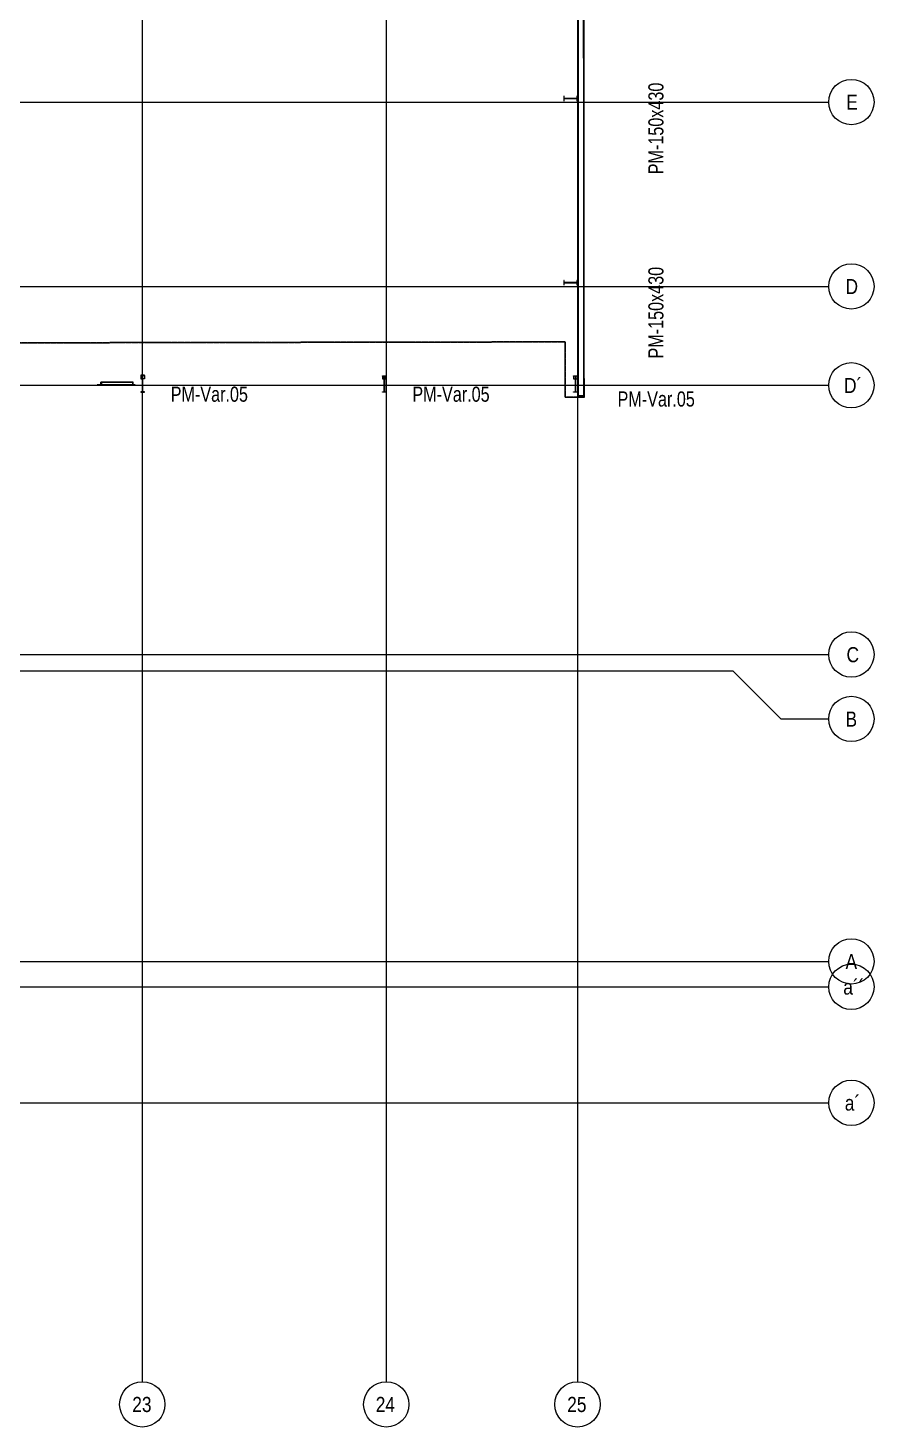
# Model space of a CAD drawing. Header units: centimetres. Extents: x -14155 to 6577, y -1225 to 8033.
# Drawn here: x 274 to 3073, y -1225 to 3404 of the extents above; entities that cross this region are included whole.
import ezdxf

# ---------------------------------------------------------------- set-up
doc = ezdxf.new("R2010")
doc.units = ezdxf.units.CM
doc.linetypes.add('_Overhead', pattern=[0.47625, 0.3175, -0.15875])
doc.linetypes.add('Grid Line', pattern=[2.2225, 1.27, -0.3175, 0.3175, -0.3175])
for name, color, linetype, lineweight in [('A-FLOR', 7, 'Continuous', 9), ('S-BEAM', 7, 'Continuous', 9), ('S-COLS', 7, 'Continuous', 9), ('S-COLS-IDEN', 7, 'Continuous', 9), ('S-GRID', 7, 'Continuous', 9), ('S-GRID-IDEN', 7, 'Continuous', 9)]:
    doc.layers.add(name, color=color, linetype=linetype, lineweight=lineweight)
doc.styles.add('Century Gothic_1', font='GOTHIC.TTF', dxfattribs={"width": 0.8, "height": 50})
doc.styles.add('Saira Condensed', font='SairaCondensed-Regular.ttf', dxfattribs={"height": 50})

# ---------------------------------------------------------------- blocks, each defined once
blk = doc.blocks.new('Col_ Perfil Variable - VAR_ 05-1689798-N01 - Planta')
at = {"layer": 'S-COLS'}
for p, q in [((-6.3, 19.6), (6.3, 19.6)), ((-6.3, 19), (-6.3, 19.6)), ((-0.4, 19), (-6.3, 19)), ((-6.3, 19), (-6.3, 9.6)), ((-6.3, 9.6), (-0.4, 9.6)), ((-0.4, -33.5), (-0.4, 19)), ((0.4, 19), (0.4, -33.5)), ((6.3, 19), (0.4, 19)), ((0.4, 9.6), (6.3, 9.6)), ((6.3, 19.6), (6.3, 19)), ((6.3, 9.6), (6.3, 19)), ((-6.3, -33.5), (-0.4, -33.5)), ((-6.3, -34.1), (-6.3, -33.5)), ((6.3, -34.1), (-6.3, -34.1)), ((0.4, -33.5), (6.3, -33.5)), ((6.3, -33.5), (6.3, -34.1))]:
    blk.add_line(p, q, dxfattribs=at)
blk = doc.blocks.new('UC-Perfil universal-Pilar - 150 x 430-1710941-N01 - Planta')
at = {"layer": 'S-COLS'}
h = blk.add_hatch(dxfattribs=at)
h.set_pattern_fill('FP_15', color=256, style=0, pattern_type=2)
h.set_pattern_definition([(315, (-2560.83, 2068.46), (62.8618, 62.8618), []), (315, (-2465.58, 2068.46), (62.8618, 62.8618), [])])
h.paths.add_polyline_path([(-7.5, -21), (-7.5, -22.5), (7.5, -22.5), (7.5, -21), (2, -21), (0.9, -20.5), (0.5, -19.4), (0.5, 19.4), (0.9, 20.5), (2, 21), (7.5, 21), (7.5, 22.5), (-7.5, 22.5), (-7.5, 21), (-2, 21), (-0.9, 20.5), (-0.5, 19.4), (-0.5, -19.4), (-0.9, -20.5), (-2, -21)])
for p, q in [((7.5, 22.5), (-7.5, 22.5)), ((-7.5, 22.5), (-7.5, 21)), ((-7.5, 21), (-2, 21)), ((-0.5, 19.4), (-0.5, -19.4)), ((0.5, -19.4), (0.5, 19.4)), ((2, 21), (7.5, 21)), ((7.5, 21), (7.5, 22.5)), ((-2, -21), (-7.5, -21)), ((-7.5, -21), (-7.5, -22.5)), ((-7.5, -22.5), (7.5, -22.5)), ((7.5, -21), (2, -21)), ((7.5, -22.5), (7.5, -21))]:
    blk.add_line(p, q, dxfattribs=at)
for centre, start, end in [((-2, 19.4), 0, 90), ((2, 19.4), 90, 180), ((-2, -19.4), 270, 0), ((2, -19.4), 180, 270)]:
    blk.add_arc(centre, 1.52, start, end, dxfattribs=at)
blk = doc.blocks.new('UC-Perfil universal-Pilar - 150 x 430-1711016-N01 - Planta')
at = {"layer": 'S-COLS'}
h = blk.add_hatch(dxfattribs=at)
h.set_pattern_fill('FP_16', color=256, style=0, pattern_type=2)
h.set_pattern_definition([(315, (-3170.33, 2068.46), (62.8618, 62.8618), []), (315, (-3075.08, 2068.46), (62.8618, 62.8618), [])])
h.paths.add_polyline_path([(-7.5, -21), (-7.5, -22.5), (7.5, -22.5), (7.5, -21), (2, -21), (0.9, -20.5), (0.5, -19.4), (0.5, 19.4), (0.9, 20.5), (2, 21), (7.5, 21), (7.5, 22.5), (-7.5, 22.5), (-7.5, 21), (-2, 21), (-0.9, 20.5), (-0.5, 19.4), (-0.5, -19.4), (-0.9, -20.5), (-2, -21)])
for p, q in [((7.5, 22.5), (-7.5, 22.5)), ((-7.5, 22.5), (-7.5, 21)), ((-7.5, 21), (-2, 21)), ((-0.5, 19.4), (-0.5, -19.4)), ((0.5, -19.4), (0.5, 19.4)), ((2, 21), (7.5, 21)), ((7.5, 21), (7.5, 22.5)), ((-2, -21), (-7.5, -21)), ((-7.5, -21), (-7.5, -22.5)), ((-7.5, -22.5), (7.5, -22.5)), ((7.5, -21), (2, -21)), ((7.5, -22.5), (7.5, -21))]:
    blk.add_line(p, q, dxfattribs=at)
for centre, start, end in [((-2, 19.4), 0, 90), ((2, 19.4), 90, 180), ((-2, -19.4), 270, 0), ((2, -19.4), 180, 270)]:
    blk.add_arc(centre, 1.52, start, end, dxfattribs=at)
blk = doc.blocks.new('Costanera Perfil Z - Parametrizado - h_22cm-1709968-N01 - Planta')
at = {"layer": 'S-BEAM', "color": 253, "true_color": 0xaaaaaa}
for p, q in [((-10.4, 1943.4), (-10.7, 1943.4)), ((-10.7, 1943.4), (8.8, 1943.4)), ((-10.7, 1943.4), (-10.7, 1926.4)), ((-10.7, 1943.4), (-10.7, 1926.4)), ((-10.7, 1926.4), (-10.7, 1924.8)), ((-10.7, 1926.4), (-10.7, 1924.8)), ((-10.7, 1924.8), (-10.7, 1924.5)), ((-10.7, 1924.8), (-10.7, 1924.5)), ((-10.7, 1924.5), (-10.7, -1943.4)), ((-10.7, 1924.5), (-10.7, -1896)), ((8.8, 1943.4), (-10.4, 1943.4)), ((-10.4, 1943.4), (-8.8, 1943.4)), ((-8.8, 1943.4), (-10.4, 1943.4)), ((-10.4, 1943.4), (-10.4, 1926.4)), ((-10.4, 1943.4), (-10.4, 1926.4)), ((-10.4, 1926.4), (-10.4, 1924.8)), ((-10.4, 1926.4), (-10.4, 1924.8)), ((-10.4, 1924.8), (-10.4, 1924.5)), ((-10.4, 1924.8), (-10.4, 1924.5)), ((-10.4, 1924.5), (-10.4, -1943.4)), ((-10.4, 1924.5), (-10.4, -1943.4)), ((-8.8, 1943.4), (-8.8, 1926.4)), ((-8.8, 1943.4), (-8.8, 1926.4)), ((-8.8, 1926.4), (-8.8, 1924.8)), ((-8.8, 1926.4), (-8.8, 1924.8)), ((-8.8, 1924.8), (-8.8, 1924.5)), ((-8.8, 1924.8), (-8.8, 1924.5)), ((-8.8, 1924.5), (-8.8, -1900.5)), ((-8.8, 1924.5), (-8.8, -1943.4)), ((10.4, 1943.4), (8.8, 1943.4)), ((8.8, 1943.4), (10.4, 1943.4)), ((10.4, 1943.4), (8.8, 1943.4)), ((8.8, 1943.4), (10.7, 1943.4)), ((8.8, 1943.4), (8.8, 1926.4)), ((8.8, 1943.4), (8.8, 1926.4)), ((8.8, 1926.4), (8.8, 1924.5)), ((8.8, 1926.4), (8.8, 1924.5)), ((8.8, 1924.5), (8.8, -1943.4)), ((8.8, 1924.5), (8.8, -1943.4)), ((10.7, 1943.4), (10.4, 1943.4)), ((10.4, 1943.4), (10.4, 1926.4)), ((10.4, 1943.4), (10.4, 1926.4)), ((10.4, 1926.4), (10.4, 1924.5)), ((10.4, 1926.4), (10.4, 1924.8)), ((10.4, 1924.8), (10.4, 1924.5)), ((10.4, 1924.5), (10.4, -1943.4)), ((10.4, 1924.5), (10.4, -1943.4)), ((10.7, 1926.4), (10.7, 1943.4)), ((10.7, 1943.4), (10.7, 1926.4)), ((10.7, 1924.5), (10.7, 1926.4)), ((10.7, 1926.4), (10.7, 1924.8)), ((10.7, 1924.8), (10.7, 1924.5)), ((10.7, -1943.4), (10.7, 1924.5)), ((10.7, 1924.5), (10.7, -1943.4)), ((-10.7, -1896.1), (-10.7, -1943.4)), ((8.8, -1943.4), (-10.7, -1943.4)), ((-10.7, -1943.4), (-10.4, -1943.4)), ((-10.4, -1943.4), (-8.8, -1943.4)), ((-8.8, -1943.4), (-10.4, -1943.4)), ((-10.4, -1943.4), (8.8, -1943.4)), ((-8.8, -1900.5), (-8.8, -1943.4)), ((10.7, -1943.4), (8.8, -1943.4)), ((8.8, -1943.4), (10.4, -1943.4)), ((10.4, -1943.4), (8.8, -1943.4)), ((8.8, -1943.4), (10.4, -1943.4)), ((10.4, -1943.4), (10.7, -1943.4))]:
    blk.add_line(p, q, dxfattribs=at)
blk = doc.blocks.new('RVR_Tensor angular doble L - d_25 mm-1744888-N01 - Planta')
at = {"layer": 'S-BEAM', "color": 253, "true_color": 0xaaaaaa}
for p, q in [((-11.9, 5), (-11.9, 4.5)), ((-4.5, 5), (-11.9, 5)), ((86.2, 5), (-11.9, 5)), ((-11.9, 4.5), (-4.8, 4.5)), ((86.2, 4.5), (-11.9, 4.5)), ((-4.8, 4.5), (-4.8, -5)), ((99, 4.5), (-4.8, 4.5)), ((-4.5, -5), (-4.5, 5)), ((-4.5, 5), (99.6, 5)), ((3.7, 5), (-3.7, 5)), ((-3.7, 5), (-3.7, -5)), ((101, 5), (-3.7, 5)), ((-3.4, 4.5), (3.7, 4.5)), ((-3.4, -5), (-3.4, 4.5)), ((-3.4, 4.5), (99.6, 4.5)), ((3.7, 4.5), (3.7, 5)), ((3.7, 5), (114.4, 5)), ((3.7, 4.5), (99.6, 4.5)), ((86.2, 4.5), (86.2, 5)), ((86.2, 5), (99.6, 5)), ((99, 4.5), (86.2, 4.5)), ((99, -5), (99, 4.5)), ((99.6, 5), (99.6, -5)), ((99.6, 4.5), (114.4, 4.5)), ((99.6, 4.5), (101.6, 4.5)), ((101, -5), (101, 5)), ((101, 5), (114.4, 5)), ((101.6, 4.5), (101.6, -5)), ((114.4, 4.5), (101.6, 4.5)), ((114.4, 5), (114.4, 4.5)), ((-4.8, -5), (-4.5, -5)), ((99, -5), (-4.8, -5)), ((99.6, -5), (-4.5, -5)), ((-3.7, -5), (-3.4, -5)), ((-3.7, -5), (99.6, -5)), ((-3.4, -5), (99.6, -5)), ((99.6, -5), (99, -5)), ((99.6, -5), (101.6, -5)), ((99.6, -5), (101, -5)), ((101.6, -5), (101, -5))]:
    blk.add_line(p, q, dxfattribs=at)
blk = doc.blocks.new('Grid - 3mm-1819951-N01 - Planta')
at = {"layer": 'S-GRID-IDEN', "color": 253, "true_color": 0xaaaaaa}
blk.add_circle((0, 0), 0.3, dxfattribs=at)

msp = doc.modelspace()

# ---------------------------------------------------------------- linework, layer by layer
at = {"layer": 'A-FLOR', "color": 8, "linetype": '_Overhead', "true_color": 0x808080}
for p, q in [((2106.205, 6087.713), (2112.813, 2910.698)), ((2114.329, 2182.062), (2106.205, 6087.713)), ((2114.329, 2182.062), (2112.813, 2910.698)), ((2051.33, 2365.075), (-156.188, 2361.219)), ((-156.188, 2361.219), (2051.33, 2365.075)), ((2051.33, 2182.062), (2051.33, 2365.075)), ((2051.33, 2365.075), (2051.33, 2182.062)), ((2114.329, 2182.062), (2051.33, 2182.062)), ((2051.33, 2182.062), (2114.329, 2182.062))]:
    msp.add_line(p, q, dxfattribs=at)
at = {"layer": 'S-COLS'}
for p, q in [((659.149, 2254.539), (646.649, 2254.539)), ((646.649, 2254.539), (646.649, 2253.957)), ((646.649, 2253.957), (652.544, 2253.957)), ((646.649, 2253.957), (646.649, 2242.613)), ((646.649, 2242.613), (652.544, 2242.613)), ((652.544, 2253.957), (652.544, 2199.518)), ((653.254, 2199.518), (653.254, 2253.957)), ((653.254, 2253.957), (659.149, 2253.957)), ((659.149, 2242.613), (653.254, 2242.613)), ((659.149, 2253.957), (659.149, 2254.539)), ((659.149, 2253.957), (659.149, 2242.613)), ((652.544, 2199.518), (646.649, 2199.518)), ((646.649, 2199.518), (646.649, 2198.935)), ((646.649, 2198.935), (659.149, 2198.935)), ((659.149, 2199.518), (653.254, 2199.518)), ((659.149, 2198.935), (659.149, 2199.518))]:
    msp.add_line(p, q, dxfattribs=at)
at = {"layer": 'S-GRID', "color": 253, "linetype": 'Grid Line', "true_color": 0xaaaaaa}
for p, q in [((651.821, 7882.574), (651.821, -1075.311)), ((1458.935, 7882.574), (1458.935, -1075.311)), ((2091.486, 7882.574), (2091.486, -1075.311)), ((-14005.363, 3158.662), (2922.583, 3158.662)), ((-14005.363, 2548.662), (2922.583, 2548.662)), ((-14005.363, 2221.376), (2922.583, 2221.376)), ((-14005.363, 1330.773), (2922.583, 1330.773)), ((-13687.863, 1276.317), (2605.083, 1276.317)), ((-14005.363, 315.335), (2922.583, 315.335)), ((-14005.363, 231.108), (2922.583, 231.108)), ((-14005.363, -152.695), (2922.583, -152.695))]:
    msp.add_line(p, q, dxfattribs=at)
at = {"layer": 'S-GRID', "color": 253, "true_color": 0xaaaaaa}
for p, q in [((2605.083, 1276.317), (2763.833, 1117.567)), ((2763.833, 1117.567), (2922.583, 1117.567))]:
    msp.add_line(p, q, dxfattribs=at)

# ---------------------------------------------------------------- block references
at = {"layer": 'S-BEAM', "color": 253, "true_color": 0xaaaaaa}
msp.add_blockref('Costanera Perfil Z - Parametrizado - h_22cm-1709968-N01 - Planta', (2102.367, 4129.628), dxfattribs=at)
at = {"layer": 'S-BEAM', "color": 253, "true_color": 0xaaaaaa, "rotation": 180}
msp.add_blockref('RVR_Tensor angular doble L - d_25 mm-1744888-N01 - Planta', (616.327, 2226.917), dxfattribs=at)
at = {"layer": 'S-COLS', "rotation": 89.9999999999999}
for name, p in [('UC-Perfil universal-Pilar - 150 x 430-1711016-N01 - Planta', (2068.456, 3170.33)), ('UC-Perfil universal-Pilar - 150 x 430-1710941-N01 - Planta', (2068.456, 2560.832))]:
    msp.add_blockref(name, p, dxfattribs=at)
at = {"layer": 'S-COLS'}
for p in [(1452.493, 2233.035), (2085.043, 2233.035)]:
    msp.add_blockref('Col_ Perfil Variable - VAR_ 05-1689798-N01 - Planta', p, dxfattribs=at)
at = {"layer": 'S-GRID-IDEN', "color": 253, "true_color": 0xaaaaaa, "xscale": 249.9999999999999, "yscale": 249.9999999999999, "zscale": 249.9999999999999}
for p, rotation in [((2997.583, 3158.662), 269.9999999999996), ((2997.583, 2548.662), 269.9999999999996), ((2997.583, 2221.376), 269.9999999999996), ((2997.583, 1330.773), 269.9999999999996), ((2997.583, 1117.567), 269.9999999999996), ((2997.583, 315.335), 269.9999999999996), ((2997.583, 231.108), 269.9999999999996), ((2997.583, -152.695), 269.9999999999996), ((651.821, -1150.311), 180), ((1458.935, -1150.311), 180), ((2091.486, -1150.311), 180)]:
    msp.add_blockref('Grid - 3mm-1819951-N01 - Planta', p, dxfattribs=dict(at, rotation=rotation))

# ---------------------------------------------------------------- texts
at = {"layer": 'S-COLS-IDEN', "char_height": 50, "width": 392.82687, "attachment_point": 1, "rotation": 90, "style": 'Century Gothic_1'}
for insert in [(2325.942, 2919.492), (2325.942, 2309.994)]:
    msp.add_mtext('PM-150x430', dxfattribs=dict(at, insert=insert))
at = {"layer": 'S-COLS-IDEN', "char_height": 50, "width": 336.70875, "attachment_point": 1, "style": 'Century Gothic_1'}
for insert in [(745.661, 2216.95), (1545.255, 2216.95), (2224.105, 2201.05)]:
    msp.add_mtext('PM-Var.05', dxfattribs=dict(at, insert=insert))
at = {"layer": 'S-GRID-IDEN', "color": 253, "true_color": 0xaaaaaa, "char_height": 50, "attachment_point": 1, "style": 'Saira Condensed'}
for s, insert, width in [('E', (2980.868, 3183.011), 38.08016), ('D', (2978.368, 2573.011), 44.09281), ('D´', (2973.368, 2245.724), 56.11812), ('C', (2981.618, 1355.121), 36.07594), ('B', (2978.368, 1141.916), 44.09281), ('A', (2978.368, 339.684), 44.09281), ('a´´', (2970.868, 255.456), 62.13078), ('a´', (2975.868, -128.347), 50.10547), ('23', (618.63, -1125.681), 78.16453), ('24', (1424.12, -1125.681), 82.17297), ('25', (2057.545, -1125.681), 80.16875)]:
    msp.add_mtext(s, dxfattribs=dict(at, insert=insert, width=width))

doc.saveas('drawing.dxf')
